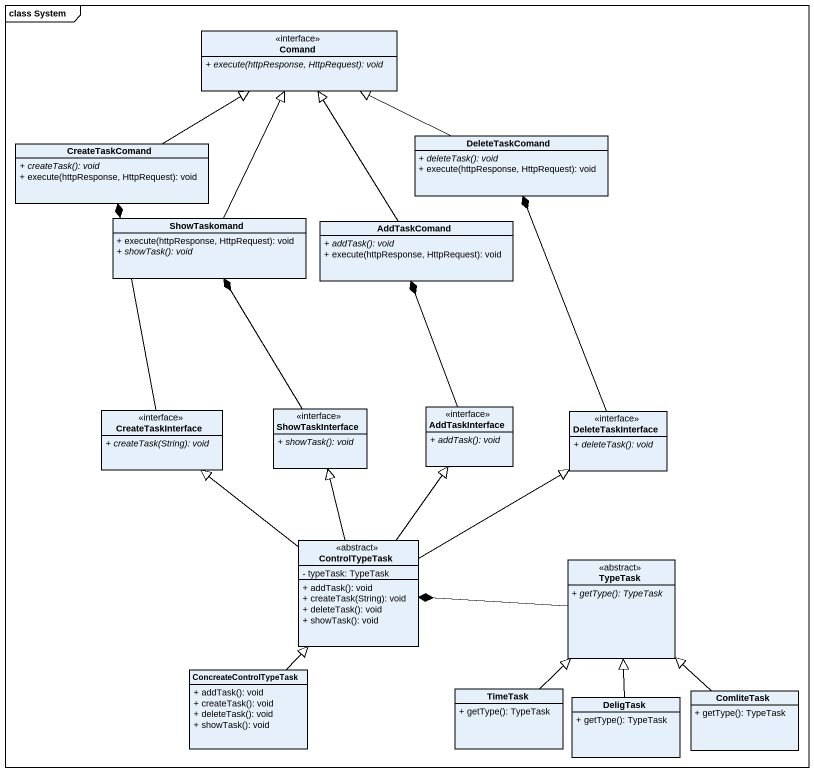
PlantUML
@startuml
mainframe class System
hide circle
hide empty members
skinparam classAttributeIconSize 0
class Comand <<interface>> {
  {abstract} + execute(httpResponse, HttpRequest): void
}
class CreateTaskComand {
  {abstract} + createTask(): void
  + execute(httpResponse, HttpRequest): void
}
class DeleteTaskComand {
  {abstract} + deleteTask(): void
  + execute(httpResponse, HttpRequest): void
}
class ShowTaskomand {
  + execute(httpResponse, HttpRequest): void
  {abstract} + showTask(): void
}
class AddTaskComand {
  {abstract} + addTask(): void
  + execute(httpResponse, HttpRequest): void
}
class CreateTaskInterface <<interface>> {
  {abstract} + createTask(String): void
}
class ShowTaskInterface <<interface>> {
  {abstract} + showTask(): void
}
class AddTaskInterface <<interface>> {
  {abstract} + addTask(): void
}
class DeleteTaskInterface <<interface>> {
  {abstract} + deleteTask(): void
}
class ControlTypeTask <<abstract>> {
  - typeTask: TypeTask
  + addTask(): void
  + createTask(String): void
  + deleteTask(): void
  + showTask(): void
}
class TypeTask <<abstract>> {
  {abstract} + getType(): TypeTask
}
class ConcreateControlTypeTask {
  + addTask(): void
  + createTask(): void
  + deleteTask(): void
  + showTask(): void
}
class TimeTask {
  + getType(): TypeTask
}
class ComliteTask {
  + getType(): TypeTask
}
class DeligTask {
  + getType(): TypeTask
}
CreateTaskComand -up-|> Comand
DeleteTaskComand -left-|> Comand
ShowTaskomand -up-|> Comand
AddTaskComand -up-|> Comand
CreateTaskInterface -up-* CreateTaskComand
ShowTaskInterface -up-* ShowTaskomand
AddTaskInterface -up-* AddTaskComand
DeleteTaskInterface -up-* DeleteTaskComand
ControlTypeTask -up-|> CreateTaskInterface
ControlTypeTask -up-|> ShowTaskInterface
ControlTypeTask -up-|> AddTaskInterface
ControlTypeTask -right-|> DeleteTaskInterface
TypeTask -left-* ControlTypeTask
ConcreateControlTypeTask -up-|> ControlTypeTask
TimeTask -up-|> TypeTask
ComliteTask -up-|> TypeTask
DeligTask -up-|> TypeTask
@enduml
